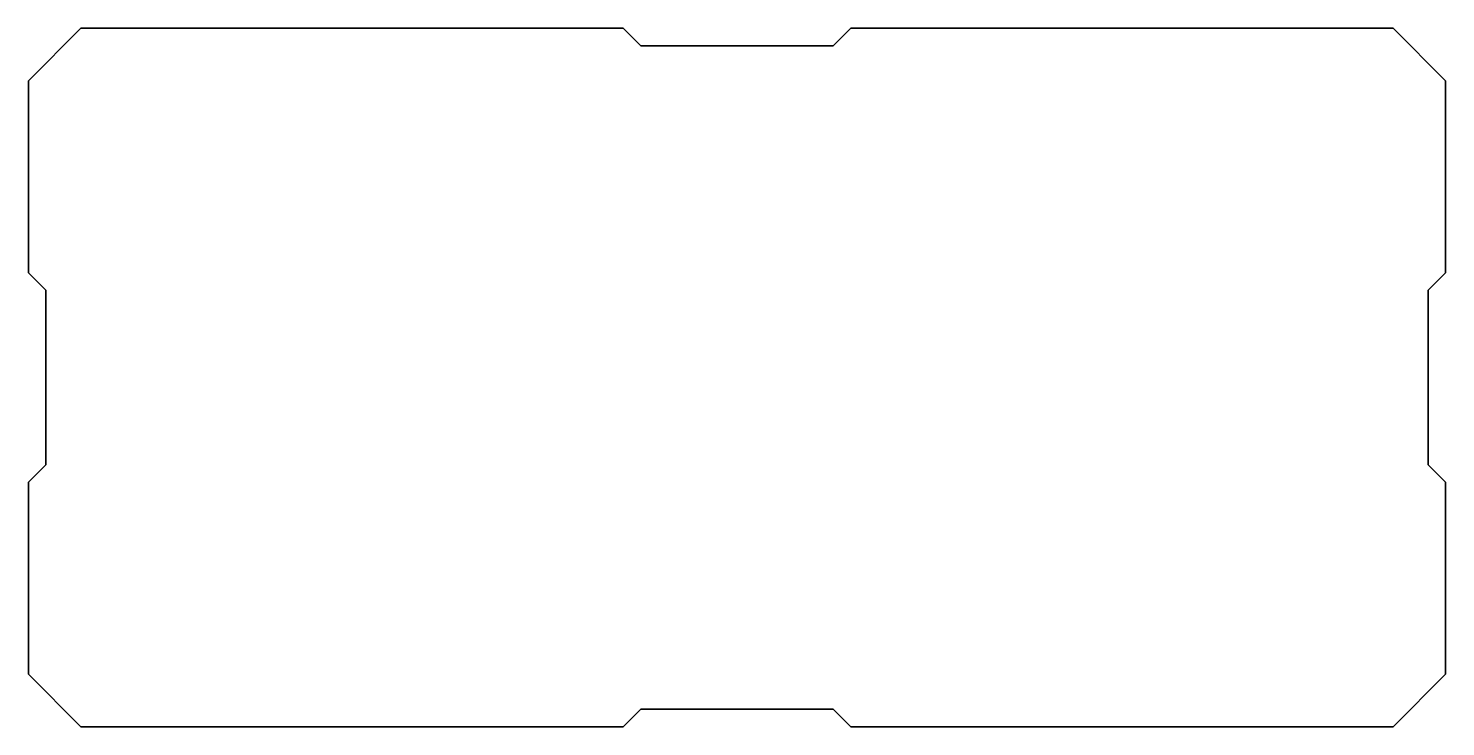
# Model space of a CAD drawing. Header units: metres. Extents: x -2.03 to 2.03, y -1 to 1.
import ezdxf

# ---------------------------------------------------------------- set-up
doc = ezdxf.new("R2010")
doc.units = ezdxf.units.M
doc.header["$MEASUREMENT"] = 0
doc.layers.add('Main1', color=4, linetype='Continuous', lineweight=35)

msp = doc.modelspace()

# ---------------------------------------------------------------- linework, layer by layer
at = {"layer": 'Main1'}
for p, q in [((-2.028, 0.85), (-1.878, 1)), ((-1.878, 1), (-0.3255, 1)), ((-0.3255, 1), (-0.2755, 0.95)), ((0.2755, 0.95), (0.3255, 1)), ((0.3255, 1), (1.878, 1)), ((1.878, 1), (2.028, 0.85)), ((-0.2755, 0.95), (0.2755, 0.95)), ((-2.028, 0.3), (-2.028, 0.85)), ((2.028, 0.85), (2.028, 0.3)), ((-2.028, 0.3), (-1.978, 0.25)), ((2.028, 0.3), (1.978, 0.25)), ((-1.978, -0.25), (-1.978, 0.25)), ((1.978, 0.25), (1.978, -0.25)), ((-1.978, -0.25), (-2.028, -0.3)), ((1.978, -0.25), (2.028, -0.3)), ((-2.028, -0.85), (-2.028, -0.3)), ((2.028, -0.3), (2.028, -0.85)), ((-1.878, -1), (-2.028, -0.85)), ((2.028, -0.85), (1.878, -1)), ((-0.3255, -1), (-0.2755, -0.95)), ((0.2755, -0.95), (-0.2755, -0.95)), ((0.2755, -0.95), (0.3255, -1)), ((-0.3255, -1), (-1.878, -1)), ((1.878, -1), (0.3255, -1))]:
    msp.add_line(p, q, dxfattribs=at)

doc.saveas('drawing.dxf')
